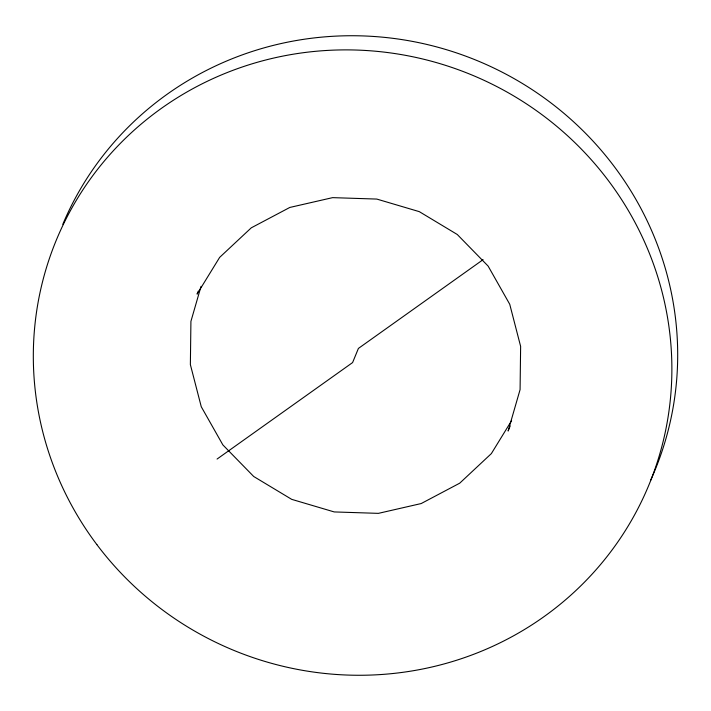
<?xml version="1.0" encoding="UTF-8"?>
<svg xmlns="http://www.w3.org/2000/svg" width="711" height="711" viewBox="0 0 711 711"><rect width="100%" height="100%" fill="white"/><g stroke="black" fill="none" stroke-linecap="round" stroke-linejoin="round"><path stroke-width="1.07" d="M201.044 286.346L190.921 321.372L190.37 364.61L201.266 406.745L222.872 444.908L253.711 476.494L291.697 499.353L334.214 511.929L378.385 513.36L421.196 503.548L459.733 483.169L491.354 453.609L511.6 420.645M198.325 291.092L197.08 294.123L219.646 257.391L251.267 227.831L289.804 207.452L332.615 197.64L376.786 199.071L419.303 211.647L457.289 234.506L488.128 266.092L509.734 304.255L520.63 346.39L520.079 389.628L508.116 431.026L510.187 425.969M483.089 259.657L358.406 348.426L352.594 362.574L217.068 459.057M62.817 224.285A320.599 311.347 22.3 0 1 483.24 63.199A320.599 311.347 22.3 0 1 650.494 480.565M96.883 544.626A320.599 311.347 22.3 0 0 646.023 491.728A320.599 311.347 22.3 0 0 314.884 51.379A320.599 311.347 22.3 0 0 96.883 544.626"/></g></svg>
